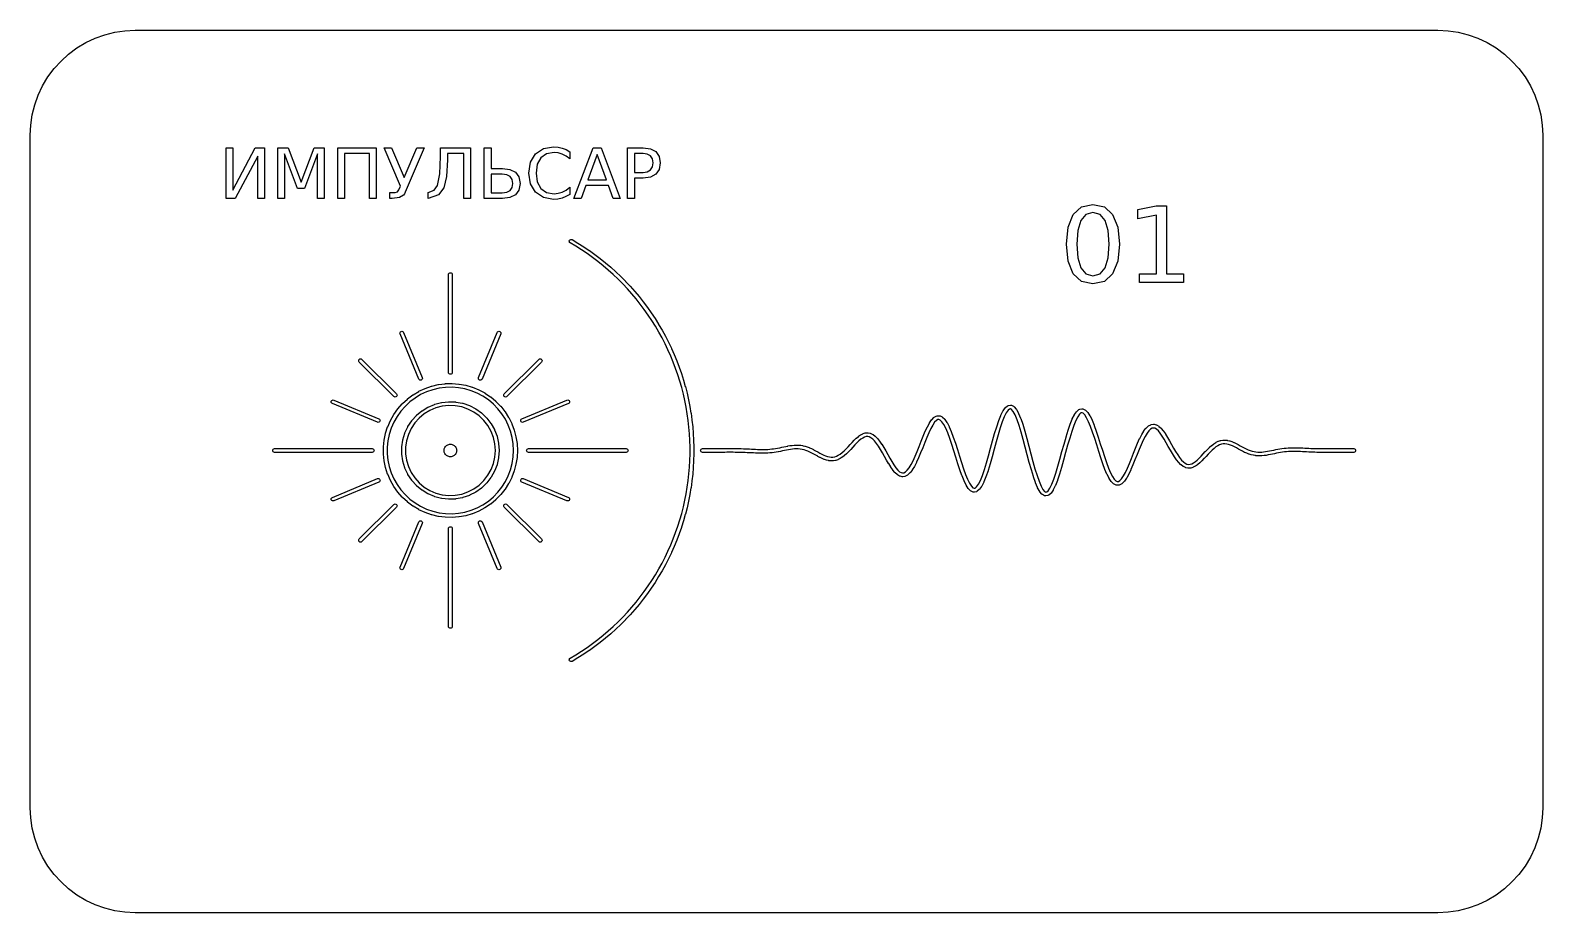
# Model space of a CAD drawing. Header units: millimetres. Extents: x -36 to 36, y -21 to 21.
import ezdxf

# ---------------------------------------------------------------- set-up
doc = ezdxf.new("R2010")
doc.units = ezdxf.units.MM
for name, color, linetype in [('CUT_OUTER', 1, 'Continuous'), ('ENGRAVE_FILL', 5, 'Continuous'), ('ENGRAVE_LINES', 4, 'Continuous')]:
    doc.layers.add(name, color=color, linetype=linetype)

msp = doc.modelspace()

# ---------------------------------------------------------------- linework, layer by layer
at = {"layer": 'CUT_OUTER'}
msp.add_lwpolyline([(31.975, -20.904), (31.49, -20.976), (31, -21), (-31, -21), (-31.49, -20.976), (-31.975, -20.904), (-32.451, -20.785), (-32.913, -20.619), (-33.357, -20.41), (-33.778, -20.157), (-34.172, -19.865), (-34.535, -19.535), (-34.865, -19.172), (-35.157, -18.778), (-35.41, -18.357), (-35.619, -17.913), (-35.785, -17.451), (-35.904, -16.975), (-35.976, -16.49), (-36, -16), (-36, 16), (-35.976, 16.49), (-35.904, 16.975), (-35.785, 17.451), (-35.619, 17.913), (-35.41, 18.357), (-35.157, 18.778), (-34.865, 19.172), (-34.535, 19.535), (-34.172, 19.865), (-33.778, 20.157), (-33.357, 20.41), (-32.913, 20.619), (-32.451, 20.785), (-31.975, 20.904), (-31.49, 20.976), (-31, 21), (31, 21), (31.49, 20.976), (31.975, 20.904), (32.451, 20.785), (32.913, 20.619), (33.357, 20.41), (33.778, 20.157), (34.172, 19.865), (34.535, 19.535), (34.865, 19.172), (35.157, 18.778), (35.41, 18.357), (35.619, 17.913), (35.785, 17.451), (35.904, 16.975), (35.976, 16.49), (36, 16), (36, -16), (35.976, -16.49), (35.904, -16.975), (35.785, -17.451), (35.619, -17.913), (35.41, -18.357), (35.157, -18.778), (34.865, -19.172), (34.535, -19.535), (34.172, -19.865), (33.778, -20.157), (33.357, -20.41), (32.913, -20.619), (32.451, -20.785)], close=True, dxfattribs=at)
at = {"layer": 'ENGRAVE_FILL'}
for points in [[(-26.36, 15.406), (-26.36, 13.393), (-25.294, 15.406), (-24.856, 15.406), (-24.856, 13), (-25.171, 13), (-25.171, 15.012), (-26.238, 13), (-26.676, 13), (-26.676, 15.406)], [(-22.324, 13), (-22.324, 15.113), (-22.944, 13.463), (-23.271, 13.463), (-23.892, 15.113), (-23.892, 13), (-24.208, 13), (-24.208, 15.406), (-23.722, 15.406), (-23.109, 13.769), (-22.492, 15.406), (-22.006, 15.406), (-22.006, 13)], [(-21.36, 13), (-21.36, 15.406), (-19.527, 15.406), (-19.527, 13), (-19.852, 13), (-19.852, 15.132), (-21.035, 15.132), (-21.035, 13)], [(-18.787, 13.274), (-18.625, 13.285), (-18.521, 13.318), (-18.48, 13.355), (-18.447, 13.412), (-18.375, 13.583), (-19.147, 15.406), (-18.796, 15.406), (-18.199, 13.994), (-17.598, 15.406), (-17.248, 15.406), (-18.147, 13.292), (-18.186, 13.216), (-18.233, 13.15), (-18.429, 13.038), (-18.765, 13), (-18.889, 13), (-18.889, 13.274)], [(-15.036, 15.406), (-15.036, 13), (-15.361, 13), (-15.361, 15.132), (-16.143, 15.132), (-16.143, 14.835), (-16.184, 14.045), (-16.307, 13.498), (-16.573, 13.17), (-17.056, 13), (-17.056, 13.274), (-16.769, 13.397), (-16.607, 13.614), (-16.502, 14.168), (-16.467, 14.997), (-16.467, 15.406)], [(-12.735, 14.02), (-12.68, 13.707), (-12.735, 13.396), (-12.899, 13.175), (-13.165, 13.044), (-13.523, 13), (-14.387, 13), (-14.387, 15.406), (-14.061, 15.406), (-14.061, 14.416), (-13.523, 14.416), (-13.165, 14.372), (-12.899, 14.241)], [(-11.067, 15.182), (-11.431, 15.119), (-11.699, 14.929), (-11.863, 14.621), (-11.918, 14.2), (-11.863, 13.781), (-11.699, 13.473), (-11.431, 13.284), (-11.067, 13.221), (-10.864, 13.24), (-10.672, 13.296), (-10.491, 13.392), (-10.321, 13.525), (-10.321, 13.185), (-10.497, 13.084), (-10.683, 13.011), (-10.879, 12.968), (-11.086, 12.953), (-11.575, 13.037), (-11.947, 13.287), (-12.183, 13.683), (-12.261, 14.2), (-12.183, 14.719), (-11.947, 15.115), (-11.575, 15.366), (-11.086, 15.449), (-10.877, 15.435), (-10.68, 15.392), (-10.495, 15.32), (-10.321, 15.22), (-10.321, 14.877), (-10.491, 15.011), (-10.672, 15.106), (-10.864, 15.163)], [(-9.773, 13), (-10.117, 13), (-9.198, 15.406), (-8.829, 15.406), (-7.912, 13), (-8.25, 13), (-8.47, 13.617), (-9.554, 13.617)], [(-6.007, 14.687), (-6.059, 14.374), (-6.215, 14.149), (-6.471, 14.012), (-6.826, 13.967), (-7.236, 13.967), (-7.236, 13), (-7.561, 13), (-7.561, 15.406), (-6.826, 15.406), (-6.471, 15.36), (-6.215, 15.223), (-6.059, 14.997)], [(-6.382, 14.495), (-6.351, 14.687), (-6.382, 14.879), (-6.475, 15.021), (-6.625, 15.109), (-6.826, 15.138), (-7.236, 15.138), (-7.236, 14.234), (-6.826, 14.234), (-6.625, 14.264), (-6.475, 14.352)], [(-9.014, 15.085), (-9.456, 13.888), (-8.571, 13.888)], [(-14.061, 13.268), (-13.539, 13.268), (-13.311, 13.295), (-13.151, 13.377), (-13.055, 13.514), (-13.023, 13.707), (-13.055, 13.903), (-13.151, 14.041), (-13.311, 14.122), (-13.539, 14.149), (-14.061, 14.149)], [(15.768, 10.007), (15.526, 9.413), (15.13, 9.05), (14.589, 8.929), (14.049, 9.05), (13.653, 9.413), (13.411, 10.007), (13.33, 10.819), (13.411, 11.632), (13.653, 12.226), (14.049, 12.59), (14.589, 12.711), (15.13, 12.59), (15.526, 12.226), (15.768, 11.632), (15.849, 10.819)], [(13.825, 10.819), (13.873, 10.163), (14.016, 9.695), (14.256, 9.413), (14.589, 9.32), (14.925, 9.413), (15.164, 9.695), (15.308, 10.163), (15.356, 10.819), (15.308, 11.477), (15.164, 11.945), (14.925, 12.227), (14.589, 12.32), (14.256, 12.227), (14.016, 11.945), (13.873, 11.477)], [(16.73, 12.47), (17.602, 12.645), (18.095, 12.645), (18.095, 9.415), (18.901, 9.415), (18.901, 9), (16.801, 9), (16.801, 9.415), (17.607, 9.415), (17.607, 12.196), (16.73, 12.02)]]:
    msp.add_lwpolyline(points, close=True, dxfattribs=at)
at = {"layer": 'ENGRAVE_LINES'}
for points in [[(-7.158, -6.211), (-6.96, -5.962), (-6.769, -5.707), (-6.585, -5.446), (-6.409, -5.181), (-6.24, -4.911), (-6.079, -4.636), (-5.926, -4.357), (-5.78, -4.073), (-5.642, -3.786), (-5.513, -3.495), (-5.391, -3.2), (-5.278, -2.902), (-5.173, -2.602), (-5.077, -2.298), (-4.989, -1.992), (-4.91, -1.683), (-4.839, -1.372), (-4.777, -1.06), (-4.724, -0.746), (-4.68, -0.43), (-4.644, -0.113), (-4.618, 0.204), (-4.6, 0.522), (-4.591, 0.841), (-4.591, 1.159), (-4.6, 1.478), (-4.618, 1.796), (-4.644, 2.113), (-4.68, 2.43), (-4.724, 2.746), (-4.777, 3.06), (-4.839, 3.372), (-4.91, 3.683), (-4.989, 3.992), (-5.077, 4.298), (-5.173, 4.602), (-5.278, 4.902), (-5.391, 5.2), (-5.513, 5.495), (-5.642, 5.786), (-5.78, 6.073), (-5.926, 6.357), (-6.079, 6.636), (-6.24, 6.911), (-6.409, 7.181), (-6.585, 7.446), (-6.769, 7.707), (-6.96, 7.962), (-7.158, 8.211), (-7.363, 8.456), (-7.574, 8.694), (-7.792, 8.926), (-8.017, 9.152), (-8.248, 9.372), (-8.484, 9.585), (-8.727, 9.792), (-8.975, 9.991), (-9.229, 10.184), (-9.488, 10.369), (-9.752, 10.547), (-10.021, 10.718), (-10.296, 10.882), (-10.322, 10.906), (-10.337, 10.937), (-10.339, 10.972), (-10.327, 11.005), (-10.304, 11.031), (-10.272, 11.047), (-10.237, 11.048), (-10.204, 11.037), (-9.928, 10.872), (-9.926, 10.871), (-9.655, 10.699), (-9.653, 10.697), (-9.386, 10.518), (-9.384, 10.516), (-9.123, 10.329), (-9.121, 10.328), (-8.865, 10.134), (-8.863, 10.132), (-8.613, 9.931), (-8.611, 9.929), (-8.367, 9.721), (-8.365, 9.72), (-8.126, 9.505), (-8.124, 9.503), (-7.892, 9.282), (-7.89, 9.28), (-7.664, 9.052), (-7.662, 9.05), (-7.442, 8.816), (-7.44, 8.814), (-7.227, 8.574), (-7.226, 8.572), (-7.019, 8.326), (-7.018, 8.324), (-6.818, 8.073), (-6.817, 8.071), (-6.624, 7.813), (-6.623, 7.811), (-6.438, 7.549), (-6.436, 7.547), (-6.259, 7.279), (-6.257, 7.277), (-6.087, 7.005), (-6.086, 7.003), (-5.923, 6.726), (-5.922, 6.724), (-5.767, 6.442), (-5.766, 6.44), (-5.619, 6.154), (-5.618, 6.152), (-5.479, 5.863), (-5.478, 5.86), (-5.348, 5.567), (-5.347, 5.565), (-5.224, 5.268), (-5.223, 5.265), (-5.109, 4.965), (-5.109, 4.963), (-5.003, 4.66), (-5.002, 4.657), (-4.905, 4.351), (-4.904, 4.349), (-4.816, 4.04), (-4.815, 4.038), (-4.735, 3.727), (-4.735, 3.724), (-4.664, 3.411), (-4.663, 3.408), (-4.601, 3.093), (-4.6, 3.091), (-4.547, 2.774), (-4.546, 2.772), (-4.502, 2.454), (-4.501, 2.451), (-4.465, 2.132), (-4.465, 2.13), (-4.438, 1.81), (-4.438, 1.807), (-4.42, 1.487), (-4.42, 1.484), (-4.411, 1.163), (-4.411, 1.161), (-4.411, 0.839), (-4.411, 0.837), (-4.42, 0.516), (-4.42, 0.513), (-4.438, 0.193), (-4.438, 0.19), (-4.465, -0.13), (-4.465, -0.132), (-4.501, -0.451), (-4.502, -0.454), (-4.546, -0.772), (-4.547, -0.774), (-4.6, -1.091), (-4.601, -1.093), (-4.663, -1.408), (-4.664, -1.411), (-4.735, -1.724), (-4.735, -1.727), (-4.815, -2.038), (-4.816, -2.04), (-4.904, -2.349), (-4.905, -2.351), (-5.002, -2.657), (-5.003, -2.66), (-5.109, -2.963), (-5.109, -2.965), (-5.223, -3.265), (-5.224, -3.268), (-5.347, -3.565), (-5.348, -3.567), (-5.478, -3.86), (-5.479, -3.863), (-5.618, -4.152), (-5.619, -4.154), (-5.766, -4.44), (-5.767, -4.442), (-5.922, -4.724), (-5.923, -4.726), (-6.086, -5.003), (-6.087, -5.005), (-6.257, -5.277), (-6.259, -5.279), (-6.436, -5.547), (-6.438, -5.549), (-6.623, -5.811), (-6.624, -5.813), (-6.817, -6.071), (-6.818, -6.073), (-7.018, -6.324), (-7.019, -6.326), (-7.226, -6.572), (-7.227, -6.574), (-7.44, -6.814), (-7.442, -6.816), (-7.662, -7.05), (-7.664, -7.052), (-7.89, -7.28), (-7.892, -7.282), (-8.124, -7.503), (-8.126, -7.505), (-8.365, -7.72), (-8.367, -7.721), (-8.611, -7.929), (-8.613, -7.931), (-8.863, -8.132), (-8.865, -8.134), (-9.121, -8.328), (-9.123, -8.329), (-9.384, -8.516), (-9.386, -8.518), (-9.653, -8.697), (-9.655, -8.699), (-9.926, -8.871), (-9.928, -8.872), (-10.204, -9.037), (-10.237, -9.048), (-10.272, -9.047), (-10.304, -9.031), (-10.327, -9.005), (-10.339, -8.972), (-10.337, -8.937), (-10.322, -8.906), (-10.296, -8.882), (-10.021, -8.718), (-9.752, -8.547), (-9.488, -8.369), (-9.229, -8.184), (-8.975, -7.991), (-8.727, -7.792), (-8.484, -7.585), (-8.248, -7.372), (-8.017, -7.152), (-7.792, -6.926), (-7.574, -6.694), (-7.363, -6.456)], [(-15.917, 4.686), (-15.936, 4.656), (-15.966, 4.637), (-16, 4.63), (-16.034, 4.637), (-16.064, 4.656), (-16.083, 4.686), (-16.09, 4.72), (-16.09, 9.37), (-16.083, 9.404), (-16.064, 9.434), (-16.034, 9.453), (-16, 9.46), (-15.966, 9.453), (-15.936, 9.434), (-15.917, 9.404), (-15.91, 9.37), (-15.91, 4.72)], [(-17.36, 4.373), (-17.389, 4.354), (-17.424, 4.347), (-17.458, 4.354), (-17.487, 4.373), (-17.507, 4.402), (-18.396, 6.55), (-18.403, 6.585), (-18.396, 6.619), (-18.377, 6.648), (-18.348, 6.668), (-18.313, 6.675), (-18.279, 6.668), (-18.25, 6.648), (-18.23, 6.619), (-17.34, 4.471), (-17.334, 4.437), (-17.34, 4.402)], [(-14.576, 4.347), (-14.611, 4.354), (-14.64, 4.373), (-14.66, 4.402), (-14.666, 4.437), (-14.66, 4.471), (-13.77, 6.619), (-13.75, 6.648), (-13.721, 6.668), (-13.687, 6.675), (-13.652, 6.668), (-13.623, 6.648), (-13.604, 6.619), (-13.597, 6.585), (-13.604, 6.55), (-14.493, 4.402), (-14.513, 4.373), (-14.542, 4.354)], [(-18.547, 3.596), (-18.567, 3.567), (-18.596, 3.547), (-18.63, 3.54), (-18.665, 3.547), (-18.694, 3.567), (-20.338, 5.211), (-20.358, 5.24), (-20.364, 5.274), (-20.358, 5.309), (-20.338, 5.338), (-20.309, 5.358), (-20.274, 5.364), (-20.24, 5.358), (-20.211, 5.338), (-18.567, 3.694), (-18.547, 3.665), (-18.54, 3.63)], [(-13.404, 3.547), (-13.433, 3.567), (-13.453, 3.596), (-13.46, 3.63), (-13.453, 3.665), (-13.433, 3.694), (-11.789, 5.338), (-11.76, 5.358), (-11.726, 5.364), (-11.691, 5.358), (-11.662, 5.338), (-11.642, 5.309), (-11.636, 5.274), (-11.642, 5.24), (-11.662, 5.211), (-13.306, 3.567), (-13.335, 3.547), (-13.37, 3.54)], [(-13.222, -0.567), (-13.226, -0.575), (-13.397, -0.845), (-13.403, -0.852), (-13.601, -1.102), (-13.607, -1.109), (-13.83, -1.338), (-13.837, -1.344), (-14.082, -1.549), (-14.089, -1.554), (-14.354, -1.732), (-14.362, -1.737), (-14.644, -1.887), (-14.652, -1.891), (-14.948, -2.011), (-14.956, -2.014), (-15.263, -2.104), (-15.272, -2.106), (-15.586, -2.163), (-15.595, -2.164), (-15.913, -2.189), (-15.923, -2.189), (-16.242, -2.181), (-16.251, -2.18), (-16.567, -2.139), (-16.576, -2.137), (-16.887, -2.064), (-16.896, -2.061), (-17.197, -1.957), (-17.206, -1.953), (-17.495, -1.818), (-17.503, -1.813), (-17.777, -1.649), (-17.785, -1.644), (-18.04, -1.452), (-18.047, -1.446), (-18.281, -1.23), (-18.288, -1.223), (-18.498, -0.983), (-18.504, -0.976), (-18.689, -0.716), (-18.694, -0.708), (-18.851, -0.43), (-18.855, -0.422), (-18.983, -0.13), (-18.986, -0.121), (-19.084, 0.183), (-19.086, 0.192), (-19.151, 0.505), (-19.153, 0.514), (-19.185, 0.831), (-19.186, 0.84), (-19.186, 1.16), (-19.185, 1.169), (-19.153, 1.486), (-19.151, 1.495), (-19.086, 1.808), (-19.084, 1.817), (-18.986, 2.121), (-18.983, 2.13), (-18.855, 2.422), (-18.851, 2.43), (-18.694, 2.708), (-18.689, 2.716), (-18.504, 2.976), (-18.498, 2.983), (-18.288, 3.223), (-18.281, 3.23), (-18.047, 3.446), (-18.04, 3.452), (-17.785, 3.644), (-17.777, 3.649), (-17.503, 3.813), (-17.495, 3.818), (-17.206, 3.953), (-17.197, 3.957), (-16.896, 4.061), (-16.887, 4.064), (-16.576, 4.137), (-16.567, 4.139), (-16.251, 4.18), (-16.242, 4.181), (-15.923, 4.189), (-15.913, 4.189), (-15.595, 4.164), (-15.586, 4.163), (-15.272, 4.106), (-15.263, 4.104), (-14.956, 4.014), (-14.948, 4.011), (-14.652, 3.891), (-14.644, 3.887), (-14.362, 3.737), (-14.354, 3.732), (-14.089, 3.554), (-14.082, 3.549), (-13.837, 3.344), (-13.83, 3.338), (-13.607, 3.109), (-13.601, 3.102), (-13.403, 2.852), (-13.397, 2.845), (-13.226, 2.575), (-13.222, 2.567), (-13.079, 2.282), (-13.075, 2.273), (-12.963, 1.975), (-12.96, 1.966), (-12.879, 1.657), (-12.877, 1.648), (-12.828, 1.333), (-12.827, 1.323), (-12.81, 1.005), (-12.811, 1), (-12.81, 0.995), (-12.827, 0.677), (-12.828, 0.667), (-12.877, 0.352), (-12.879, 0.343), (-12.96, 0.034), (-12.963, 0.025), (-13.075, -0.273), (-13.079, -0.282)], [(-14.724, 3.726), (-15.011, 3.843), (-15.309, 3.929), (-15.614, 3.985), (-15.923, 4.009), (-16.232, 4.001), (-16.54, 3.961), (-16.841, 3.89), (-17.134, 3.788), (-17.415, 3.657), (-17.68, 3.497), (-17.928, 3.311), (-18.156, 3.101), (-18.36, 2.868), (-18.54, 2.615), (-18.692, 2.346), (-18.816, 2.062), (-18.911, 1.767), (-18.974, 1.463), (-19.006, 1.155), (-19.006, 0.845), (-18.974, 0.537), (-18.911, 0.233), (-18.816, -0.062), (-18.692, -0.346), (-18.54, -0.615), (-18.36, -0.868), (-18.156, -1.101), (-17.928, -1.311), (-17.68, -1.497), (-17.415, -1.657), (-17.134, -1.788), (-16.841, -1.89), (-16.54, -1.961), (-16.232, -2.001), (-15.923, -2.009), (-15.614, -1.985), (-15.309, -1.929), (-15.011, -1.843), (-14.724, -1.726), (-14.451, -1.58), (-14.193, -1.407), (-13.955, -1.209), (-13.739, -0.987), (-13.547, -0.744), (-13.381, -0.483), (-13.242, -0.205), (-13.133, 0.085), (-13.054, 0.384), (-13.006, 0.691), (-12.99, 1), (-13.006, 1.309), (-13.054, 1.616), (-13.133, 1.915), (-13.242, 2.205), (-13.381, 2.483), (-13.547, 2.744), (-13.739, 2.987), (-13.955, 3.209), (-14.193, 3.407), (-14.451, 3.58)], [(-19.373, 2.487), (-19.354, 2.458), (-19.347, 2.424), (-19.354, 2.389), (-19.373, 2.36), (-19.402, 2.34), (-19.437, 2.334), (-19.471, 2.34), (-21.619, 3.23), (-21.648, 3.25), (-21.668, 3.279), (-21.675, 3.313), (-21.668, 3.348), (-21.648, 3.377), (-21.619, 3.396), (-21.585, 3.403), (-21.55, 3.396), (-19.402, 2.507)], [(-14.51, -0.78), (-14.52, -0.789), (-14.785, -0.978), (-14.796, -0.985), (-15.086, -1.134), (-15.098, -1.139), (-15.406, -1.245), (-15.419, -1.248), (-15.74, -1.307), (-15.753, -1.309), (-16.078, -1.32), (-16.091, -1.32), (-16.415, -1.284), (-16.428, -1.282), (-16.743, -1.2), (-16.756, -1.195), (-17.056, -1.068), (-17.067, -1.062), (-17.346, -0.892), (-17.356, -0.884), (-17.607, -0.676), (-17.616, -0.667), (-17.834, -0.424), (-17.842, -0.414), (-18.021, -0.142), (-18.028, -0.131), (-18.166, 0.164), (-18.171, 0.177), (-18.265, 0.489), (-18.268, 0.502), (-18.315, 0.824), (-18.316, 0.837), (-18.316, 1.163), (-18.315, 1.176), (-18.268, 1.498), (-18.265, 1.511), (-18.171, 1.823), (-18.166, 1.836), (-18.028, 2.131), (-18.021, 2.142), (-17.842, 2.414), (-17.834, 2.424), (-17.616, 2.667), (-17.607, 2.676), (-17.356, 2.884), (-17.346, 2.892), (-17.067, 3.062), (-17.056, 3.068), (-16.756, 3.195), (-16.743, 3.2), (-16.428, 3.282), (-16.415, 3.284), (-16.091, 3.32), (-16.078, 3.32), (-15.753, 3.309), (-15.74, 3.307), (-15.419, 3.248), (-15.406, 3.245), (-15.098, 3.139), (-15.086, 3.134), (-14.796, 2.985), (-14.785, 2.978), (-14.52, 2.789), (-14.51, 2.78), (-14.275, 2.554), (-14.266, 2.544), (-14.067, 2.287), (-14.06, 2.276), (-13.901, 1.991), (-13.895, 1.98), (-13.779, 1.675), (-13.775, 1.663), (-13.704, 1.345), (-13.702, 1.332), (-13.678, 1.007), (-13.679, 1), (-13.678, 0.993), (-13.702, 0.668), (-13.704, 0.655), (-13.775, 0.337), (-13.779, 0.325), (-13.895, 0.02), (-13.901, 0.009), (-14.06, -0.276), (-14.067, -0.287), (-14.266, -0.544), (-14.275, -0.554)], [(-16.692, 3.027), (-16.979, 2.905), (-17.246, 2.742), (-17.487, 2.542), (-17.695, 2.309), (-17.868, 2.048), (-18, 1.765), (-18.091, 1.466), (-18.136, 1.156), (-18.136, 0.844), (-18.091, 0.534), (-18, 0.235), (-17.868, -0.048), (-17.695, -0.309), (-17.487, -0.542), (-17.246, -0.742), (-16.979, -0.905), (-16.692, -1.027), (-16.389, -1.106), (-16.078, -1.14), (-15.766, -1.129), (-15.458, -1.072), (-15.162, -0.971), (-14.884, -0.828), (-14.63, -0.646), (-14.405, -0.429), (-14.214, -0.182), (-14.061, 0.091), (-13.949, 0.383), (-13.881, 0.688), (-13.858, 1), (-13.881, 1.312), (-13.949, 1.617), (-14.061, 1.909), (-14.214, 2.182), (-14.405, 2.429), (-14.63, 2.646), (-14.884, 2.828), (-15.162, 2.971), (-15.458, 3.072), (-15.766, 3.129), (-16.078, 3.14), (-16.389, 3.106)], [(-12.563, 2.334), (-12.598, 2.34), (-12.627, 2.36), (-12.646, 2.389), (-12.653, 2.424), (-12.646, 2.458), (-12.627, 2.487), (-12.598, 2.507), (-10.45, 3.396), (-10.415, 3.403), (-10.381, 3.396), (-10.352, 3.377), (-10.332, 3.348), (-10.325, 3.313), (-10.332, 3.279), (-10.352, 3.25), (-10.381, 3.23), (-12.529, 2.34)], [(-2.834, 1.093), (-2.737, 1.093), (-2.737, 1.093), (-2.64, 1.093), (-2.639, 1.093), (-2.542, 1.093), (-2.542, 1.093), (-2.445, 1.092), (-2.444, 1.092), (-2.347, 1.091), (-2.346, 1.091), (-2.249, 1.089), (-2.248, 1.089), (-2.151, 1.087), (-2.151, 1.087), (-2.054, 1.084), (-2.053, 1.084), (-1.956, 1.08), (-1.955, 1.08), (-1.858, 1.076), (-1.858, 1.076), (-1.76, 1.071), (-1.76, 1.071), (-1.663, 1.066), (-1.566, 1.061), (-1.469, 1.056), (-1.373, 1.052), (-1.277, 1.049), (-1.181, 1.047), (-1.086, 1.047), (-0.991, 1.05), (-0.896, 1.054), (-0.801, 1.061), (-0.706, 1.071), (-0.611, 1.083), (-0.516, 1.097), (-0.421, 1.114), (-0.325, 1.133), (-0.229, 1.153), (-0.132, 1.174), (-0.131, 1.174), (-0.034, 1.194), (-0.033, 1.194), (0.064, 1.213), (0.066, 1.214), (0.163, 1.231), (0.166, 1.231), (0.264, 1.244), (0.267, 1.245), (0.365, 1.254), (0.369, 1.254), (0.467, 1.258), (0.472, 1.258), (0.569, 1.256), (0.576, 1.256), (0.673, 1.247), (0.679, 1.246), (0.776, 1.23), (0.783, 1.229), (0.88, 1.206), (0.886, 1.204), (0.983, 1.174), (0.988, 1.172), (1.085, 1.135), (1.09, 1.133), (1.187, 1.09), (1.19, 1.088), (1.288, 1.04), (1.29, 1.039), (1.387, 0.988), (1.388, 0.987), (1.485, 0.933), (1.582, 0.88), (1.677, 0.829), (1.771, 0.783), (1.863, 0.744), (1.953, 0.714), (2.04, 0.693), (2.126, 0.684), (2.21, 0.686), (2.295, 0.701), (2.38, 0.729), (2.467, 0.771), (2.557, 0.828), (2.648, 0.898), (2.741, 0.981), (2.835, 1.074), (2.931, 1.175), (3.028, 1.28), (3.125, 1.386), (3.126, 1.387), (3.223, 1.489), (3.226, 1.491), (3.323, 1.586), (3.327, 1.589), (3.424, 1.672), (3.431, 1.677), (3.529, 1.745), (3.539, 1.751), (3.637, 1.8), (3.653, 1.806), (3.75, 1.834), (3.771, 1.837), (3.868, 1.841), (3.891, 1.839), (3.988, 1.818), (4.008, 1.811), (4.105, 1.764), (4.12, 1.755), (4.217, 1.683), (4.227, 1.675), (4.324, 1.578), (4.33, 1.571), (4.427, 1.451), (4.431, 1.446), (4.528, 1.307), (4.531, 1.303), (4.628, 1.148), (4.629, 1.146), (4.727, 0.98), (4.727, 0.979), (4.824, 0.806), (4.825, 0.806), (4.921, 0.634), (5.018, 0.468), (5.113, 0.314), (5.206, 0.18), (5.297, 0.07), (5.383, -0.009), (5.46, -0.055), (5.527, -0.07), (5.592, -0.061), (5.665, -0.021), (5.748, 0.057), (5.838, 0.174), (5.931, 0.328), (6.025, 0.513), (6.121, 0.724), (6.218, 0.954), (6.314, 1.196), (6.412, 1.441), (6.412, 1.442), (6.509, 1.683), (6.51, 1.684), (6.607, 1.912), (6.608, 1.915), (6.705, 2.121), (6.708, 2.126), (6.805, 2.303), (6.81, 2.311), (6.907, 2.453), (6.916, 2.465), (7.014, 2.566), (7.034, 2.581), (7.131, 2.636), (7.17, 2.648), (7.267, 2.654), (7.31, 2.646), (7.407, 2.602), (7.433, 2.585), (7.53, 2.491), (7.541, 2.477), (7.639, 2.334), (7.644, 2.325), (7.741, 2.137), (7.744, 2.131), (7.841, 1.903), (7.843, 1.899), (7.94, 1.638), (7.941, 1.636), (8.038, 1.349), (8.039, 1.348), (8.136, 1.045), (8.136, 1.044), (8.233, 0.734), (8.33, 0.427), (8.427, 0.134), (8.523, -0.135), (8.618, -0.37), (8.712, -0.561), (8.801, -0.7), (8.878, -0.777), (8.933, -0.8), (8.982, -0.79), (9.052, -0.731), (9.139, -0.608), (9.231, -0.424), (9.326, -0.187), (9.422, 0.094), (9.519, 0.41), (9.616, 0.75), (9.713, 1.103), (9.81, 1.458), (9.81, 1.458), (9.907, 1.803), (9.908, 1.804), (10.005, 2.127), (10.006, 2.13), (10.103, 2.42), (10.104, 2.424), (10.201, 2.673), (10.204, 2.68), (10.302, 2.878), (10.308, 2.89), (10.405, 3.031), (10.423, 3.05), (10.52, 3.129), (10.564, 3.148), (10.661, 3.163), (10.689, 3.162), (10.716, 3.153), (10.813, 3.102), (10.84, 3.08), (10.937, 2.965), (10.947, 2.95), (11.044, 2.774), (11.049, 2.765), (11.146, 2.533), (11.148, 2.528), (11.245, 2.248), (11.246, 2.245), (11.343, 1.926), (11.344, 1.924), (11.441, 1.576), (11.441, 1.575), (11.538, 1.209), (11.538, 1.209), (11.636, 0.837), (11.733, 0.472), (11.829, 0.126), (11.926, -0.191), (12.021, -0.466), (12.116, -0.691), (12.206, -0.856), (12.286, -0.951), (12.342, -0.98), (12.385, -0.974), (12.453, -0.918), (12.54, -0.793), (12.632, -0.604), (12.727, -0.361), (12.823, -0.074), (12.92, 0.247), (13.017, 0.59), (13.114, 0.945), (13.211, 1.298), (13.211, 1.299), (13.308, 1.64), (13.309, 1.642), (13.406, 1.96), (13.407, 1.963), (13.504, 2.247), (13.506, 2.252), (13.603, 2.494), (13.606, 2.501), (13.703, 2.695), (13.71, 2.706), (13.807, 2.845), (13.824, 2.862), (13.921, 2.943), (13.96, 2.962), (14.057, 2.982), (14.083, 2.983), (14.109, 2.977), (14.206, 2.937), (14.236, 2.917), (14.333, 2.82), (14.345, 2.805), (14.442, 2.654), (14.448, 2.645), (14.545, 2.446), (14.547, 2.44), (14.645, 2.201), (14.646, 2.197), (14.743, 1.926), (14.744, 1.924), (14.841, 1.629), (14.841, 1.628), (14.938, 1.32), (14.939, 1.32), (15.036, 1.01), (15.132, 0.708), (15.229, 0.423), (15.325, 0.165), (15.42, -0.057), (15.513, -0.237), (15.602, -0.368), (15.682, -0.445), (15.744, -0.473), (15.798, -0.47), (15.866, -0.431), (15.949, -0.345), (16.039, -0.213), (16.133, -0.042), (16.228, 0.16), (16.324, 0.385), (16.421, 0.625), (16.518, 0.87), (16.518, 0.871), (16.616, 1.114), (16.616, 1.115), (16.713, 1.347), (16.714, 1.349), (16.811, 1.563), (16.813, 1.567), (16.91, 1.757), (16.914, 1.763), (17.011, 1.924), (17.016, 1.932), (17.113, 2.059), (17.124, 2.07), (17.221, 2.16), (17.239, 2.174), (17.336, 2.226), (17.366, 2.236), (17.463, 2.251), (17.497, 2.249), (17.594, 2.227), (17.62, 2.216), (17.717, 2.159), (17.732, 2.147), (17.829, 2.058), (17.837, 2.049), (17.934, 1.932), (17.939, 1.926), (18.036, 1.787), (18.039, 1.783), (18.136, 1.626), (18.137, 1.624), (18.235, 1.456), (18.235, 1.455), (18.332, 1.282), (18.429, 1.11), (18.525, 0.946), (18.621, 0.794), (18.715, 0.66), (18.807, 0.547), (18.896, 0.457), (18.981, 0.394), (19.061, 0.356), (19.136, 0.339), (19.211, 0.342), (19.29, 0.365), (19.374, 0.407), (19.462, 0.468), (19.554, 0.546), (19.648, 0.637), (19.743, 0.737), (19.84, 0.842), (19.937, 0.947), (19.938, 0.948), (20.035, 1.051), (20.037, 1.053), (20.134, 1.149), (20.138, 1.152), (20.235, 1.239), (20.24, 1.243), (20.337, 1.317), (20.344, 1.322), (20.441, 1.384), (20.45, 1.389), (20.547, 1.436), (20.558, 1.44), (20.655, 1.472), (20.668, 1.475), (20.765, 1.493), (20.778, 1.494), (20.875, 1.497), (20.888, 1.496), (20.985, 1.485), (20.995, 1.483), (21.093, 1.461), (21.101, 1.458), (21.198, 1.425), (21.205, 1.423), (21.302, 1.381), (21.306, 1.379), (21.403, 1.332), (21.406, 1.33), (21.503, 1.279), (21.504, 1.278), (21.601, 1.224), (21.698, 1.171), (21.793, 1.12), (21.888, 1.074), (21.981, 1.033), (22.073, 0.997), (22.165, 0.969), (22.256, 0.947), (22.347, 0.932), (22.438, 0.924), (22.529, 0.922), (22.621, 0.926), (22.714, 0.934), (22.808, 0.947), (22.902, 0.963), (22.998, 0.982), (23.094, 1.002), (23.191, 1.023), (23.192, 1.023), (23.289, 1.043), (23.29, 1.043), (23.387, 1.062), (23.389, 1.063), (23.486, 1.08), (23.488, 1.08), (23.585, 1.095), (23.587, 1.096), (23.684, 1.108), (23.687, 1.108), (23.784, 1.118), (23.787, 1.118), (23.884, 1.126), (23.886, 1.126), (23.983, 1.13), (23.985, 1.13), (24.083, 1.133), (24.085, 1.133), (24.182, 1.133), (24.183, 1.133), (24.281, 1.131), (24.282, 1.131), (24.379, 1.128), (24.38, 1.128), (24.477, 1.124), (24.478, 1.124), (24.575, 1.119), (24.575, 1.119), (24.672, 1.114), (24.769, 1.109), (24.866, 1.104), (24.963, 1.1), (25.06, 1.096), (25.156, 1.093), (25.253, 1.091), (25.349, 1.089), (25.446, 1.088), (25.543, 1.087), (25.64, 1.087), (25.736, 1.087), (25.833, 1.087), (25.931, 1.088), (26.028, 1.088), (26.125, 1.089), (26.222, 1.089), (26.319, 1.089), (26.417, 1.09), (26.514, 1.09), (26.611, 1.09), (26.708, 1.09), (26.806, 1.09), (26.903, 1.09), (27, 1.09), (27.034, 1.083), (27.064, 1.064), (27.083, 1.034), (27.09, 1), (27.083, 0.966), (27.064, 0.936), (27.034, 0.917), (27, 0.91), (26.903, 0.91), (26.806, 0.91), (26.709, 0.91), (26.611, 0.91), (26.514, 0.91), (26.417, 0.91), (26.32, 0.909), (26.223, 0.909), (26.126, 0.909), (26.029, 0.908), (25.932, 0.908), (25.834, 0.907), (25.834, 0.907), (25.737, 0.907), (25.737, 0.907), (25.64, 0.907), (25.639, 0.907), (25.542, 0.907), (25.542, 0.907), (25.445, 0.908), (25.444, 0.908), (25.347, 0.909), (25.346, 0.909), (25.249, 0.911), (25.248, 0.911), (25.151, 0.913), (25.151, 0.913), (25.054, 0.916), (25.053, 0.916), (24.956, 0.92), (24.955, 0.92), (24.858, 0.924), (24.858, 0.924), (24.76, 0.929), (24.76, 0.929), (24.663, 0.934), (24.566, 0.939), (24.469, 0.944), (24.373, 0.948), (24.277, 0.951), (24.181, 0.953), (24.086, 0.953), (23.991, 0.95), (23.896, 0.946), (23.801, 0.939), (23.706, 0.929), (23.611, 0.917), (23.516, 0.903), (23.421, 0.886), (23.325, 0.867), (23.229, 0.847), (23.132, 0.826), (23.131, 0.826), (23.034, 0.806), (23.033, 0.806), (22.936, 0.787), (22.934, 0.786), (22.837, 0.769), (22.834, 0.769), (22.736, 0.756), (22.733, 0.755), (22.635, 0.746), (22.631, 0.746), (22.533, 0.742), (22.528, 0.742), (22.431, 0.744), (22.424, 0.744), (22.327, 0.753), (22.321, 0.754), (22.224, 0.77), (22.217, 0.771), (22.12, 0.794), (22.114, 0.796), (22.017, 0.826), (22.012, 0.828), (21.915, 0.865), (21.91, 0.867), (21.813, 0.91), (21.81, 0.912), (21.712, 0.96), (21.71, 0.961), (21.613, 1.012), (21.612, 1.013), (21.515, 1.067), (21.418, 1.12), (21.323, 1.171), (21.229, 1.217), (21.137, 1.256), (21.047, 1.286), (20.96, 1.307), (20.874, 1.316), (20.79, 1.314), (20.705, 1.299), (20.62, 1.271), (20.533, 1.229), (20.443, 1.172), (20.352, 1.102), (20.259, 1.019), (20.165, 0.926), (20.069, 0.825), (19.972, 0.72), (19.875, 0.614), (19.874, 0.613), (19.777, 0.511), (19.774, 0.509), (19.677, 0.414), (19.673, 0.411), (19.576, 0.328), (19.569, 0.323), (19.471, 0.255), (19.461, 0.249), (19.363, 0.2), (19.347, 0.194), (19.25, 0.166), (19.229, 0.163), (19.132, 0.159), (19.109, 0.161), (19.012, 0.182), (18.992, 0.189), (18.895, 0.236), (18.88, 0.245), (18.783, 0.317), (18.773, 0.325), (18.676, 0.422), (18.67, 0.429), (18.573, 0.549), (18.569, 0.554), (18.472, 0.693), (18.469, 0.697), (18.372, 0.852), (18.371, 0.854), (18.273, 1.02), (18.273, 1.021), (18.176, 1.194), (18.175, 1.194), (18.079, 1.366), (17.982, 1.532), (17.887, 1.686), (17.794, 1.82), (17.703, 1.93), (17.617, 2.009), (17.54, 2.055), (17.473, 2.07), (17.408, 2.061), (17.335, 2.021), (17.252, 1.943), (17.162, 1.826), (17.069, 1.672), (16.975, 1.487), (16.879, 1.276), (16.782, 1.046), (16.686, 0.804), (16.588, 0.559), (16.588, 0.558), (16.491, 0.317), (16.49, 0.316), (16.393, 0.088), (16.392, 0.085), (16.295, -0.121), (16.292, -0.126), (16.195, -0.303), (16.19, -0.311), (16.093, -0.453), (16.084, -0.465), (15.986, -0.566), (15.966, -0.581), (15.869, -0.636), (15.83, -0.648), (15.733, -0.654), (15.69, -0.646), (15.593, -0.602), (15.567, -0.585), (15.47, -0.491), (15.459, -0.477), (15.361, -0.334), (15.356, -0.325), (15.259, -0.137), (15.256, -0.131), (15.159, 0.097), (15.157, 0.101), (15.06, 0.362), (15.059, 0.364), (14.962, 0.651), (14.961, 0.652), (14.864, 0.955), (14.864, 0.956), (14.767, 1.266), (14.67, 1.573), (14.573, 1.866), (14.477, 2.135), (14.382, 2.37), (14.288, 2.561), (14.199, 2.7), (14.122, 2.777), (14.067, 2.8), (14.018, 2.79), (13.948, 2.731), (13.861, 2.608), (13.769, 2.424), (13.674, 2.187), (13.578, 1.906), (13.481, 1.59), (13.384, 1.25), (13.287, 0.897), (13.19, 0.542), (13.19, 0.542), (13.093, 0.197), (13.092, 0.196), (12.995, -0.127), (12.994, -0.13), (12.897, -0.42), (12.896, -0.424), (12.799, -0.673), (12.796, -0.68), (12.698, -0.878), (12.692, -0.89), (12.595, -1.031), (12.577, -1.05), (12.48, -1.129), (12.436, -1.148), (12.339, -1.163), (12.311, -1.162), (12.284, -1.153), (12.187, -1.102), (12.16, -1.08), (12.063, -0.965), (12.053, -0.95), (11.956, -0.774), (11.951, -0.765), (11.854, -0.533), (11.852, -0.528), (11.755, -0.248), (11.754, -0.245), (11.657, 0.074), (11.656, 0.076), (11.559, 0.424), (11.559, 0.425), (11.462, 0.791), (11.462, 0.791), (11.364, 1.163), (11.267, 1.528), (11.171, 1.874), (11.074, 2.191), (10.979, 2.466), (10.884, 2.691), (10.794, 2.856), (10.714, 2.951), (10.658, 2.98), (10.615, 2.974), (10.547, 2.918), (10.46, 2.793), (10.368, 2.604), (10.273, 2.361), (10.177, 2.074), (10.08, 1.753), (9.983, 1.41), (9.886, 1.055), (9.789, 0.702), (9.789, 0.701), (9.692, 0.36), (9.691, 0.358), (9.594, 0.04), (9.593, 0.037), (9.496, -0.247), (9.494, -0.252), (9.397, -0.494), (9.394, -0.501), (9.297, -0.695), (9.29, -0.706), (9.193, -0.845), (9.176, -0.862), (9.079, -0.943), (9.04, -0.962), (8.943, -0.982), (8.917, -0.983), (8.891, -0.977), (8.794, -0.937), (8.764, -0.917), (8.667, -0.82), (8.655, -0.805), (8.558, -0.654), (8.552, -0.645), (8.455, -0.446), (8.453, -0.44), (8.355, -0.201), (8.354, -0.197), (8.257, 0.074), (8.256, 0.076), (8.159, 0.371), (8.159, 0.372), (8.062, 0.68), (8.061, 0.68), (7.964, 0.99), (7.868, 1.292), (7.771, 1.577), (7.675, 1.835), (7.58, 2.057), (7.487, 2.237), (7.398, 2.368), (7.318, 2.445), (7.256, 2.473), (7.202, 2.47), (7.134, 2.431), (7.051, 2.345), (6.961, 2.213), (6.867, 2.042), (6.772, 1.84), (6.676, 1.615), (6.579, 1.375), (6.482, 1.13), (6.482, 1.129), (6.384, 0.886), (6.384, 0.885), (6.287, 0.653), (6.286, 0.651), (6.189, 0.437), (6.187, 0.433), (6.09, 0.243), (6.086, 0.237), (5.989, 0.076), (5.984, 0.068), (5.887, -0.059), (5.876, -0.07), (5.779, -0.16), (5.761, -0.174), (5.664, -0.226), (5.634, -0.236), (5.537, -0.251), (5.503, -0.249), (5.406, -0.227), (5.38, -0.216), (5.283, -0.159), (5.268, -0.147), (5.171, -0.058), (5.163, -0.049), (5.066, 0.068), (5.061, 0.074), (4.964, 0.213), (4.961, 0.217), (4.864, 0.374), (4.863, 0.376), (4.765, 0.544), (4.765, 0.545), (4.668, 0.718), (4.571, 0.89), (4.475, 1.054), (4.379, 1.206), (4.285, 1.34), (4.193, 1.453), (4.104, 1.543), (4.019, 1.606), (3.939, 1.644), (3.864, 1.661), (3.789, 1.658), (3.71, 1.635), (3.626, 1.593), (3.538, 1.532), (3.446, 1.454), (3.352, 1.363), (3.257, 1.263), (3.16, 1.158), (3.063, 1.053), (3.062, 1.052), (2.965, 0.949), (2.963, 0.947), (2.866, 0.851), (2.862, 0.848), (2.765, 0.761), (2.76, 0.757), (2.663, 0.683), (2.656, 0.678), (2.559, 0.616), (2.55, 0.611), (2.453, 0.564), (2.442, 0.56), (2.345, 0.528), (2.332, 0.525), (2.235, 0.507), (2.222, 0.506), (2.125, 0.503), (2.112, 0.504), (2.015, 0.515), (2.005, 0.517), (1.907, 0.539), (1.899, 0.542), (1.802, 0.575), (1.795, 0.577), (1.698, 0.619), (1.694, 0.621), (1.597, 0.668), (1.594, 0.67), (1.497, 0.721), (1.496, 0.722), (1.399, 0.776), (1.302, 0.829), (1.207, 0.88), (1.112, 0.926), (1.019, 0.967), (0.927, 1.003), (0.835, 1.031), (0.744, 1.053), (0.653, 1.068), (0.562, 1.076), (0.471, 1.078), (0.379, 1.074), (0.286, 1.066), (0.192, 1.053), (0.098, 1.037), (0.002, 1.018), (-0.094, 0.998), (-0.191, 0.977), (-0.192, 0.977), (-0.289, 0.957), (-0.29, 0.957), (-0.387, 0.938), (-0.389, 0.937), (-0.486, 0.92), (-0.488, 0.92), (-0.585, 0.905), (-0.587, 0.904), (-0.684, 0.892), (-0.687, 0.892), (-0.784, 0.882), (-0.787, 0.882), (-0.884, 0.874), (-0.886, 0.874), (-0.983, 0.87), (-0.985, 0.87), (-1.083, 0.867), (-1.085, 0.867), (-1.182, 0.867), (-1.183, 0.867), (-1.281, 0.869), (-1.282, 0.869), (-1.379, 0.872), (-1.38, 0.872), (-1.477, 0.876), (-1.478, 0.876), (-1.575, 0.881), (-1.575, 0.881), (-1.672, 0.886), (-1.769, 0.891), (-1.866, 0.896), (-1.963, 0.9), (-2.06, 0.904), (-2.156, 0.907), (-2.253, 0.909), (-2.349, 0.911), (-2.446, 0.912), (-2.543, 0.913), (-2.64, 0.913), (-2.736, 0.913), (-2.833, 0.913), (-2.931, 0.912), (-3.028, 0.912), (-3.125, 0.911), (-3.222, 0.911), (-3.319, 0.911), (-3.417, 0.91), (-3.514, 0.91), (-3.611, 0.91), (-3.708, 0.91), (-3.806, 0.91), (-3.903, 0.91), (-4, 0.91), (-4.034, 0.917), (-4.064, 0.936), (-4.083, 0.966), (-4.09, 1), (-4.083, 1.034), (-4.064, 1.064), (-4.034, 1.083), (-4, 1.09), (-3.903, 1.09), (-3.806, 1.09), (-3.709, 1.09), (-3.611, 1.09), (-3.514, 1.09), (-3.417, 1.09), (-3.32, 1.091), (-3.223, 1.091), (-3.126, 1.091), (-3.029, 1.092), (-2.932, 1.092), (-2.834, 1.093)], [(-19.686, 1.083), (-19.656, 1.064), (-19.637, 1.034), (-19.63, 1), (-19.637, 0.966), (-19.656, 0.936), (-19.686, 0.917), (-19.72, 0.91), (-24.37, 0.91), (-24.404, 0.917), (-24.434, 0.936), (-24.453, 0.966), (-24.46, 1), (-24.453, 1.034), (-24.434, 1.064), (-24.404, 1.083), (-24.37, 1.09), (-19.72, 1.09)], [(-16, 0.7), (-16.039, 0.703), (-16.078, 0.71), (-16.115, 0.723), (-16.15, 0.74), (-16.183, 0.762), (-16.212, 0.788), (-16.238, 0.817), (-16.26, 0.85), (-16.277, 0.885), (-16.29, 0.922), (-16.297, 0.961), (-16.3, 1), (-16.297, 1.039), (-16.29, 1.078), (-16.277, 1.115), (-16.26, 1.15), (-16.238, 1.183), (-16.212, 1.212), (-16.183, 1.238), (-16.15, 1.26), (-16.115, 1.277), (-16.078, 1.29), (-16.039, 1.297), (-16, 1.3), (-15.961, 1.297), (-15.922, 1.29), (-15.885, 1.277), (-15.85, 1.26), (-15.817, 1.238), (-15.788, 1.212), (-15.762, 1.183), (-15.74, 1.15), (-15.723, 1.115), (-15.71, 1.078), (-15.703, 1.039), (-15.7, 1), (-15.703, 0.961), (-15.71, 0.922), (-15.723, 0.885), (-15.74, 0.85), (-15.762, 0.817), (-15.788, 0.788), (-15.817, 0.762), (-15.85, 0.74), (-15.885, 0.723), (-15.922, 0.71), (-15.961, 0.703)], [(-12.314, 0.917), (-12.344, 0.936), (-12.363, 0.966), (-12.37, 1), (-12.363, 1.034), (-12.344, 1.064), (-12.314, 1.083), (-12.28, 1.09), (-7.63, 1.09), (-7.596, 1.083), (-7.566, 1.064), (-7.547, 1.034), (-7.54, 1), (-7.547, 0.966), (-7.566, 0.936), (-7.596, 0.917), (-7.63, 0.91), (-12.28, 0.91)], [(-19.373, -0.36), (-19.354, -0.389), (-19.347, -0.424), (-19.354, -0.458), (-19.373, -0.487), (-19.402, -0.507), (-21.55, -1.396), (-21.585, -1.403), (-21.619, -1.396), (-21.648, -1.377), (-21.668, -1.348), (-21.675, -1.313), (-21.668, -1.279), (-21.648, -1.25), (-21.619, -1.23), (-19.471, -0.34), (-19.437, -0.334), (-19.402, -0.34)], [(-12.653, -0.424), (-12.646, -0.389), (-12.627, -0.36), (-12.598, -0.34), (-12.563, -0.334), (-12.529, -0.34), (-10.381, -1.23), (-10.352, -1.25), (-10.332, -1.279), (-10.325, -1.313), (-10.332, -1.348), (-10.352, -1.377), (-10.381, -1.396), (-10.415, -1.403), (-10.45, -1.396), (-12.598, -0.507), (-12.627, -0.487), (-12.646, -0.458)], [(-18.665, -1.547), (-18.63, -1.54), (-18.596, -1.547), (-18.567, -1.567), (-18.547, -1.596), (-18.54, -1.63), (-18.547, -1.665), (-18.567, -1.694), (-20.211, -3.338), (-20.24, -3.358), (-20.274, -3.364), (-20.309, -3.358), (-20.338, -3.338), (-20.358, -3.309), (-20.364, -3.274), (-20.358, -3.24), (-20.338, -3.211), (-18.694, -1.567)], [(-13.453, -1.665), (-13.46, -1.63), (-13.453, -1.596), (-13.433, -1.567), (-13.404, -1.547), (-13.37, -1.54), (-13.335, -1.547), (-13.306, -1.567), (-11.662, -3.211), (-11.642, -3.24), (-11.636, -3.274), (-11.642, -3.309), (-11.662, -3.338), (-11.691, -3.358), (-11.726, -3.364), (-11.76, -3.358), (-11.789, -3.338), (-13.433, -1.694)], [(-17.487, -2.373), (-17.458, -2.354), (-17.424, -2.347), (-17.389, -2.354), (-17.36, -2.373), (-17.34, -2.402), (-17.334, -2.437), (-17.34, -2.471), (-18.23, -4.619), (-18.25, -4.648), (-18.279, -4.668), (-18.313, -4.675), (-18.348, -4.668), (-18.377, -4.648), (-18.396, -4.619), (-18.403, -4.585), (-18.396, -4.55), (-17.507, -2.402)], [(-16.083, -2.686), (-16.064, -2.656), (-16.034, -2.637), (-16, -2.63), (-15.966, -2.637), (-15.936, -2.656), (-15.917, -2.686), (-15.91, -2.72), (-15.91, -7.37), (-15.917, -7.404), (-15.936, -7.434), (-15.966, -7.453), (-16, -7.46), (-16.034, -7.453), (-16.064, -7.434), (-16.083, -7.404), (-16.09, -7.37), (-16.09, -2.72)], [(-14.666, -2.437), (-14.66, -2.402), (-14.64, -2.373), (-14.611, -2.354), (-14.576, -2.347), (-14.542, -2.354), (-14.513, -2.373), (-14.493, -2.402), (-13.604, -4.55), (-13.597, -4.585), (-13.604, -4.619), (-13.623, -4.648), (-13.652, -4.668), (-13.687, -4.675), (-13.721, -4.668), (-13.75, -4.648), (-13.77, -4.619), (-14.66, -2.471)]]:
    msp.add_lwpolyline(points, close=True, dxfattribs=at)

doc.saveas('drawing.dxf')
